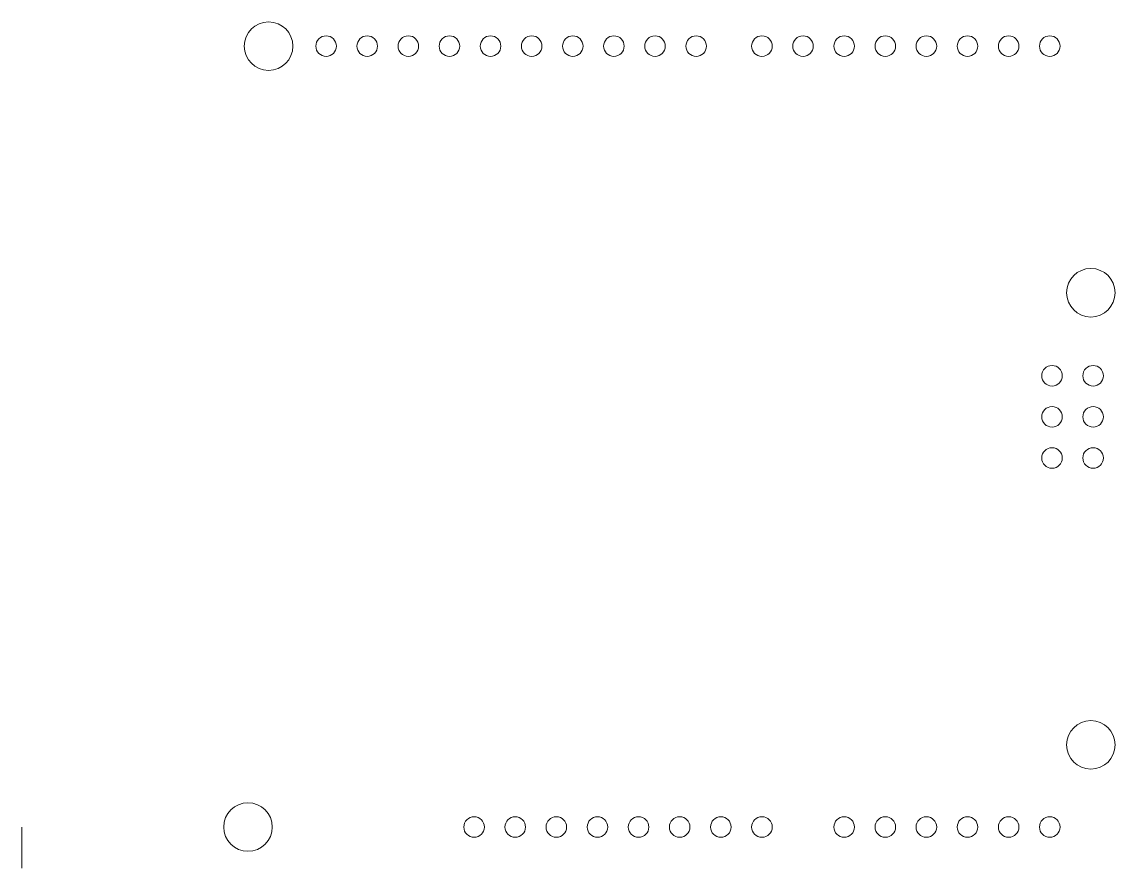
# Model space of a CAD drawing. Header units: millimetres. Extents: x 0 to 67.5, y 0 to 52.3.
import ezdxf

# ---------------------------------------------------------------- set-up
doc = ezdxf.new("R2010")
doc.units = ezdxf.units.MM
doc.layers.get('0').update_dxf_attribs({"linetype": 'CONTINUOUS', "lineweight": 0})
doc.layers.add('ArduinoUNO_MountingHoles', color=1, linetype='CONTINUOUS', lineweight=0)
doc.layers.add('ArduinoUNO_Pins', color=4, linetype='CONTINUOUS', lineweight=0)

msp = doc.modelspace()

# ---------------------------------------------------------------- linework, layer by layer
msp.add_line((0, 0), (0, 2.54))
at = {"layer": 'ArduinoUNO_MountingHoles'}
for centre in [(15.24, 50.8), (66.04, 35.56), (66.04, 7.62), (13.97, 2.54)]:
    msp.add_circle(centre, 1.5, dxfattribs=at)
at = {"layer": 'ArduinoUNO_Pins'}
for centre in [(18.796, 50.8), (21.336, 50.8), (23.876, 50.8), (26.416, 50.8), (28.956, 50.8), (31.496, 50.8), (34.036, 50.8), (36.576, 50.8), (39.116, 50.8), (41.656, 50.8), (45.72, 50.8), (48.26, 50.8), (50.8, 50.8), (53.34, 50.8), (55.88, 50.8), (58.42, 50.8), (60.96, 50.8), (63.5, 50.8), (63.64, 30.43), (66.18, 30.43), (63.64, 27.89), (66.18, 27.89), (63.64, 25.35), (66.18, 25.35), (27.94, 2.54), (30.48, 2.54), (33.02, 2.54), (35.56, 2.54), (38.1, 2.54), (40.64, 2.54), (43.18, 2.54), (45.72, 2.54), (50.8, 2.54), (53.34, 2.54), (55.88, 2.54), (58.42, 2.54), (60.96, 2.54), (63.5, 2.54)]:
    msp.add_circle(centre, 0.635, dxfattribs=at)

doc.saveas('drawing.dxf')
